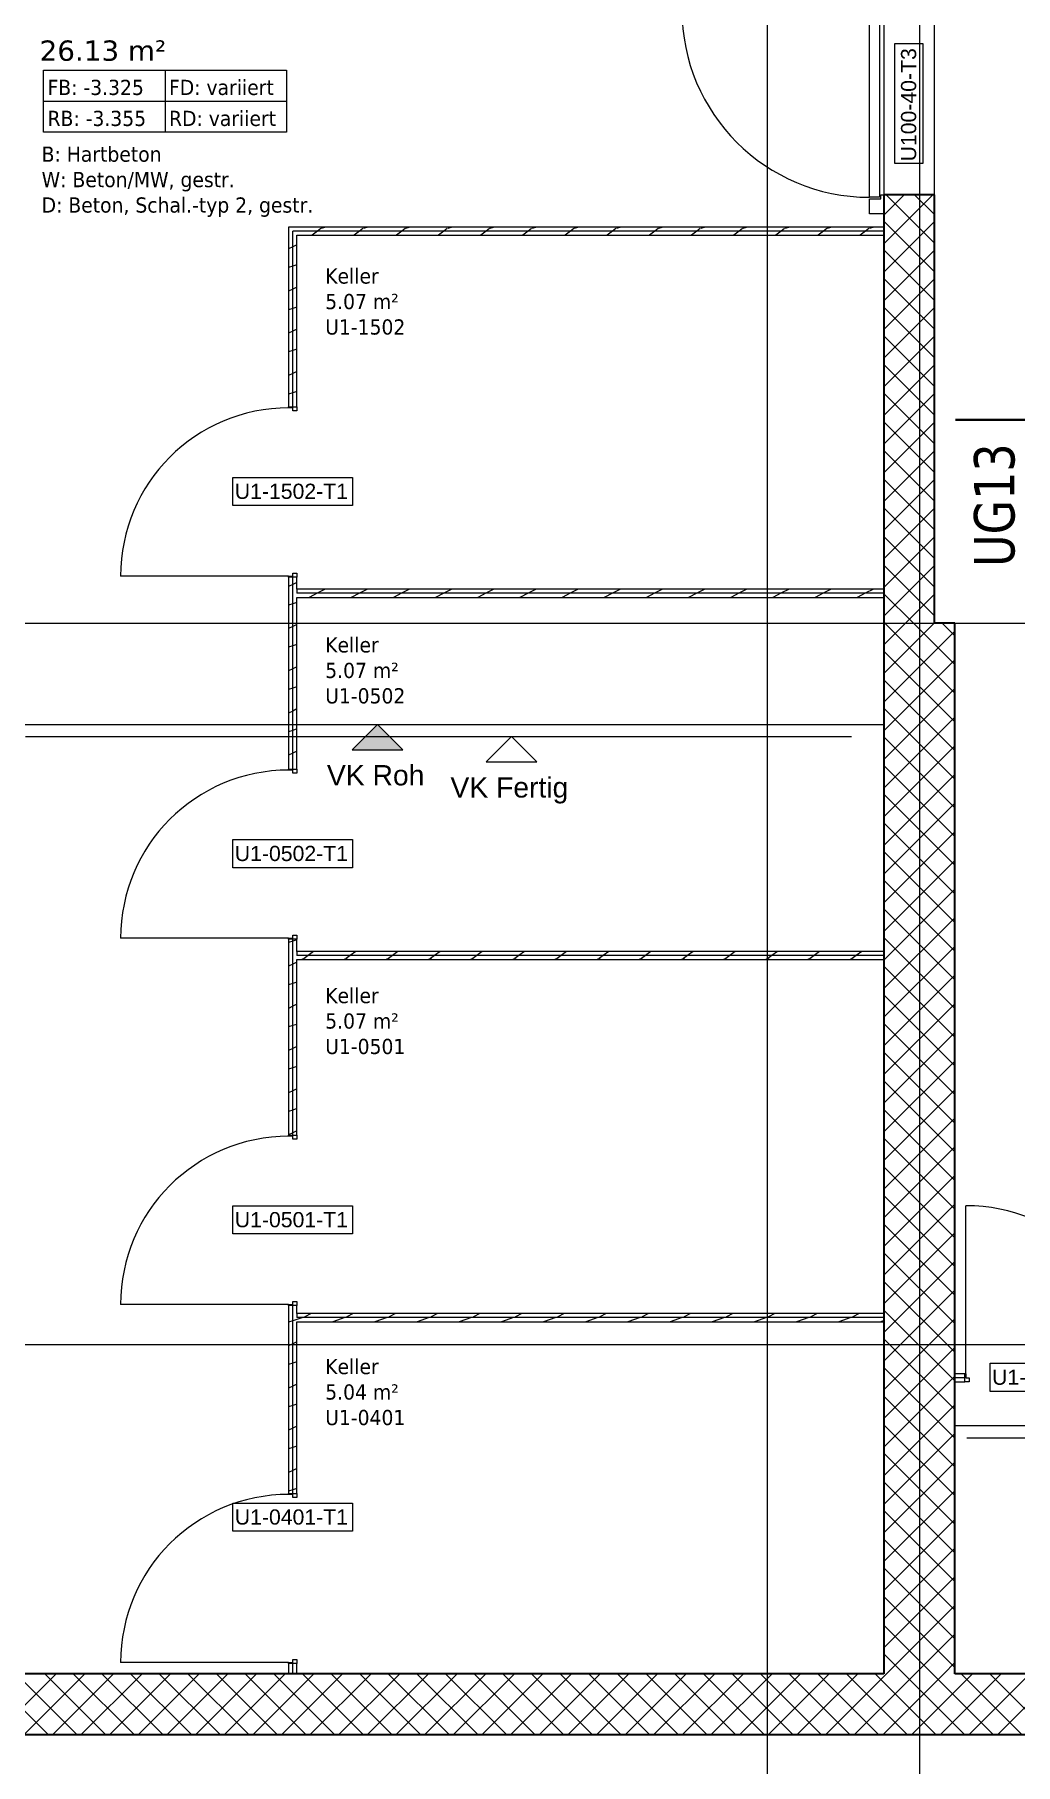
# Model space of a CAD drawing. Extents: x -1907 to 937, y -179 to 966.
# Drawn here: x -418.1 to -321.2, y 622.2 to 793 of the extents above; entities that cross this region are included whole.
import ezdxf
from ezdxf.lldxf.tags import DXFTag

# ---------------------------------------------------------------- set-up
doc = ezdxf.new("R2010")
doc.units = 0
doc.layers.get('0').update_dxf_attribs({"lineweight": 13})
for name, color, linetype, lineweight in [('A-____-NOTE-TEXT', 7, 'Continuous', 9), ('A-AREA-____-IDEN', 7, 'Continuous', 5), ('A-DOOR-____-IDEN', 7, 'Continuous', 5), ('A-DOOR-____-OTLN', 7, 'Continuous', 9), ('A-DOOR-FRAM-MCUT', 7, 'Continuous', 9), ('A-DOOR-OPNG-OTLN', 7, 'Continuous', 9), ('A-FLOR-____-OVHD', 7, 'Strichpunkt - Fein', 9), ('A-WALL-____-MCUT', 7, 'Continuous', 35), ('A-WALL-____-PATT', 7, 'Continuous', 35), ('A-WALL-FNSH-MCUT', 7, 'Continuous', 35), ('S-GRID-____-OTLN', 7, 'Continuous', 5)]:
    doc.layers.add(name, color=color, linetype=linetype, lineweight=lineweight)
doc.layers.add('G-____-____-SYMB', color=7, linetype='Strichpunkt - Weit', lineweight=5, true_color=0x008080)
doc.styles.get("Standard").update_dxf_attribs({"font": 'arial.ttf'})
tags = doc.linetypes.add('_Rasterlinie_', pattern=[0.375, 0.2, -0.05, 0.075, -0.05]).pattern_tags.tags
tags[10:11] = [DXFTag(74, 4), DXFTag(75, 0), DXFTag(340, '0'), DXFTag(46, 1.0), DXFTag(50, 0.0), DXFTag(44, 0.0), DXFTag(45, 0.0)]
tags[8:9] = [DXFTag(74, 4), DXFTag(75, 0), DXFTag(340, '0'), DXFTag(46, 1.0), DXFTag(50, 0.0), DXFTag(44, 0.0), DXFTag(45, 0.0)]
tags[6:7] = [DXFTag(74, 4), DXFTag(75, 0), DXFTag(340, '0'), DXFTag(46, 1.0), DXFTag(50, 0.0), DXFTag(44, 0.0), DXFTag(45, 0.0)]
tags[4:5] = [DXFTag(74, 4), DXFTag(75, 0), DXFTag(340, '0'), DXFTag(46, 1.0), DXFTag(50, 0.0), DXFTag(44, 0.0), DXFTag(45, 0.0)]
tags = doc.linetypes.add('Strich Punkt fein', pattern=[0.2, 0.1, -0.05, 0, -0.05]).pattern_tags.tags
tags[10:11] = [DXFTag(74, 4), DXFTag(75, 0), DXFTag(340, '0'), DXFTag(46, 1.0), DXFTag(50, 0.0), DXFTag(44, 0.0), DXFTag(45, 0.0)]
tags[8:9] = [DXFTag(74, 4), DXFTag(75, 0), DXFTag(340, '0'), DXFTag(46, 1.0), DXFTag(50, 0.0), DXFTag(44, 0.0), DXFTag(45, 0.0)]
tags[6:7] = [DXFTag(74, 4), DXFTag(75, 0), DXFTag(340, '0'), DXFTag(46, 1.0), DXFTag(50, 0.0), DXFTag(44, 0.0), DXFTag(45, 0.0)]
tags[4:5] = [DXFTag(74, 4), DXFTag(75, 0), DXFTag(340, '0'), DXFTag(46, 1.0), DXFTag(50, 0.0), DXFTag(44, 0.0), DXFTag(45, 0.0)]
tags = doc.linetypes.add('Strichpunkt - Fein', pattern=[0.2, 0.1, -0.05, 0, -0.05]).pattern_tags.tags
tags[10:11] = [DXFTag(74, 4), DXFTag(75, 0), DXFTag(340, '0'), DXFTag(46, 1.0), DXFTag(50, 0.0), DXFTag(44, 0.0), DXFTag(45, 0.0)]
tags[8:9] = [DXFTag(74, 4), DXFTag(75, 0), DXFTag(340, '0'), DXFTag(46, 1.0), DXFTag(50, 0.0), DXFTag(44, 0.0), DXFTag(45, 0.0)]
tags[6:7] = [DXFTag(74, 4), DXFTag(75, 0), DXFTag(340, '0'), DXFTag(46, 1.0), DXFTag(50, 0.0), DXFTag(44, 0.0), DXFTag(45, 0.0)]
tags[4:5] = [DXFTag(74, 4), DXFTag(75, 0), DXFTag(340, '0'), DXFTag(46, 1.0), DXFTag(50, 0.0), DXFTag(44, 0.0), DXFTag(45, 0.0)]
tags = doc.linetypes.add('Strichpunkt - Weit', pattern=[0.5, 0.2, -0.15, 0, -0.15]).pattern_tags.tags
tags[10:11] = [DXFTag(74, 4), DXFTag(75, 0), DXFTag(340, '0'), DXFTag(46, 1.0), DXFTag(50, 0.0), DXFTag(44, 0.0), DXFTag(45, 0.0)]
tags[8:9] = [DXFTag(74, 4), DXFTag(75, 0), DXFTag(340, '0'), DXFTag(46, 1.0), DXFTag(50, 0.0), DXFTag(44, 0.0), DXFTag(45, 0.0)]
tags[6:7] = [DXFTag(74, 4), DXFTag(75, 0), DXFTag(340, '0'), DXFTag(46, 1.0), DXFTag(50, 0.0), DXFTag(44, 0.0), DXFTag(45, 0.0)]
tags[4:5] = [DXFTag(74, 4), DXFTag(75, 0), DXFTag(340, '0'), DXFTag(46, 1.0), DXFTag(50, 0.0), DXFTag(44, 0.0), DXFTag(45, 0.0)]

# ---------------------------------------------------------------- blocks, each defined once
blk = doc.blocks.new('Referenz-A0UJ2810XE', base_point=(-1920.13, -159.41))
at = {"layer": 'A-____-NOTE-TEXT', "color": 0, "linetype": 'Continuous', "lineweight": 5, "ltscale": 0.13}
for p, q in [((-384.18, 724.85), (-386.68, 722.35)), ((-381.68, 722.35), (-384.18, 724.85)), ((-386.68, 722.35), (-381.68, 722.35)), ((-370.95, 723.65), (-373.45, 721.15)), ((-368.45, 721.15), (-370.95, 723.65)), ((-373.45, 721.15), (-368.45, 721.15))]:
    blk.add_line(p, q, dxfattribs=at)
for points in [[(-384.18, 722.35), (-386.68, 722.35), (-384.18, 724.85)], [(-384.18, 722.35), (-384.18, 724.85), (-381.68, 722.35)]]:
    blk.add_solid(points, dxfattribs=at)
at = {"layer": 'A-AREA-____-IDEN', "color": 0, "linetype": 'Continuous', "ltscale": 0.13}
for p, q in [((-417.17, 789.45), (-393.17, 789.45)), ((-417.17, 783.33), (-417.17, 789.45)), ((-405.17, 789.45), (-405.17, 783.33)), ((-393.17, 789.45), (-393.17, 783.33)), ((-417.17, 786.39), (-393.17, 786.39)), ((-393.17, 783.33), (-417.17, 783.33))]:
    blk.add_line(p, q, dxfattribs=at)
at = {"layer": 'A-DOOR-____-IDEN', "color": 0, "linetype": 'Continuous', "ltscale": 0.13}
for p, q in [((-333.1, 780.23), (-333.1, 792.07)), ((-333.1, 792.07), (-330.32, 792.07)), ((-330.32, 792.07), (-330.32, 780.23)), ((-330.32, 780.23), (-333.1, 780.23)), ((-398.48, 749.24), (-386.64, 749.24)), ((-398.48, 746.46), (-398.48, 749.24)), ((-386.64, 749.24), (-386.64, 746.46)), ((-386.64, 746.46), (-398.48, 746.46)), ((-398.48, 713.49), (-386.64, 713.49)), ((-398.48, 710.71), (-398.48, 713.49)), ((-386.64, 713.49), (-386.64, 710.71)), ((-386.64, 710.71), (-398.48, 710.71)), ((-398.48, 677.34), (-386.64, 677.34)), ((-398.48, 674.56), (-398.48, 677.34)), ((-386.64, 677.34), (-386.64, 674.56)), ((-386.64, 674.56), (-398.48, 674.56)), ((-323.68, 661.79), (-311.84, 661.79)), ((-323.68, 659.01), (-323.68, 661.79)), ((-311.84, 659.01), (-323.68, 659.01)), ((-398.48, 647.99), (-386.64, 647.99)), ((-398.48, 645.21), (-398.48, 647.99)), ((-386.64, 647.99), (-386.64, 645.21)), ((-386.64, 645.21), (-398.48, 645.21))]:
    blk.add_line(p, q, dxfattribs=at)
at = {"layer": 'A-DOOR-____-OTLN', "color": 0, "linetype": 'Continuous', "ltscale": 0.13}
for p, q in [((-335.6, 776.89), (-335.6, 795.41)), ((-334.6, 795.41), (-334.6, 776.89)), ((-334.6, 776.89), (-335.6, 776.89))]:
    blk.add_line(p, q, dxfattribs=at)
at = {"layer": 'A-DOOR-____-OTLN', "color": 0, "linetype": 'Strich Punkt fein', "ltscale": 0.13}
for p, q in [((-334.16, 795.15), (-334.16, 777.15)), ((-329.16, 777.15), (-329.16, 795.15))]:
    blk.add_line(p, q, dxfattribs=at)
at = {"layer": 'A-DOOR-FRAM-MCUT', "color": 0, "linetype": 'Continuous', "ltscale": 0.13}
for p, q in [((-334.46, 777.15), (-334.16, 777.15)), ((-334.46, 776.75), (-334.46, 777.15)), ((-334.16, 777.15), (-334.16, 775.25)), ((-335.6, 776.75), (-334.46, 776.75)), ((-335.6, 775.25), (-335.6, 776.75)), ((-334.16, 775.25), (-335.6, 775.25)), ((-392.96, 756.2), (-392.16, 756.2)), ((-392.96, 756.1), (-392.96, 756.2)), ((-392.56, 756.1), (-392.96, 756.1)), ((-392.56, 755.8), (-392.56, 756.1)), ((-392.16, 755.8), (-392.56, 755.8)), ((-392.16, 756.2), (-392.16, 755.8)), ((-392.96, 739.5), (-392.56, 739.5)), ((-392.96, 739.4), (-392.96, 739.5)), ((-392.16, 739.4), (-392.96, 739.4)), ((-392.56, 739.8), (-392.16, 739.8)), ((-392.56, 739.5), (-392.56, 739.8)), ((-392.16, 739.8), (-392.16, 739.4)), ((-392.96, 720.45), (-392.16, 720.45)), ((-392.96, 720.35), (-392.96, 720.45)), ((-392.56, 720.35), (-392.96, 720.35)), ((-392.56, 720.05), (-392.56, 720.35)), ((-392.16, 720.05), (-392.56, 720.05)), ((-392.16, 720.45), (-392.16, 720.05)), ((-392.96, 703.75), (-392.56, 703.75)), ((-392.96, 703.65), (-392.96, 703.75)), ((-392.16, 703.65), (-392.96, 703.65)), ((-392.56, 704.05), (-392.16, 704.05)), ((-392.56, 703.75), (-392.56, 704.05)), ((-392.16, 704.05), (-392.16, 703.65)), ((-392.96, 684.3), (-392.16, 684.3)), ((-392.96, 684.2), (-392.96, 684.3)), ((-392.56, 684.2), (-392.96, 684.2)), ((-392.56, 683.9), (-392.56, 684.2)), ((-392.16, 683.9), (-392.56, 683.9)), ((-392.16, 684.3), (-392.16, 683.9)), ((-392.56, 667.9), (-392.16, 667.9)), ((-392.56, 667.6), (-392.56, 667.9)), ((-392.16, 667.9), (-392.16, 667.5)), ((-392.96, 667.6), (-392.56, 667.6)), ((-392.96, 667.5), (-392.96, 667.6)), ((-392.16, 667.5), (-392.96, 667.5)), ((-326.16, 659.95), (-326.16, 660.75)), ((-326.16, 660.75), (-326.06, 660.75)), ((-325.76, 659.95), (-326.16, 659.95)), ((-326.06, 660.75), (-326.06, 660.35)), ((-326.06, 660.35), (-325.76, 660.35)), ((-325.76, 660.35), (-325.76, 659.95)), ((-392.96, 648.95), (-392.16, 648.95)), ((-392.96, 648.85), (-392.96, 648.95)), ((-392.16, 648.95), (-392.16, 648.55)), ((-392.56, 648.85), (-392.96, 648.85)), ((-392.56, 648.55), (-392.56, 648.85)), ((-392.16, 648.55), (-392.56, 648.55)), ((-392.96, 632.25), (-392.56, 632.25)), ((-392.96, 632.15), (-392.96, 632.25)), ((-392.16, 632.15), (-392.96, 632.15)), ((-392.56, 632.55), (-392.16, 632.55)), ((-392.56, 632.25), (-392.56, 632.55)), ((-392.16, 632.55), (-392.16, 632.15))]:
    blk.add_line(p, q, dxfattribs=at)
at = {"layer": 'A-DOOR-OPNG-OTLN', "color": 0, "linetype": 'Continuous', "ltscale": 0.13}
for p, q in [((-392.96, 739.5), (-409.56, 739.5)), ((-392.96, 703.75), (-409.56, 703.75)), ((-326.06, 660.75), (-326.06, 677.35)), ((-392.96, 667.6), (-409.56, 667.6)), ((-392.96, 632.25), (-409.56, 632.25))]:
    blk.add_line(p, q, dxfattribs=at)
for centre, major_axis in [((-335.6, 795.41), (-18.52, 0)), ((-392.96, 739.5), (0, 16.6)), ((-392.96, 703.75), (0, 16.6)), ((-392.96, 667.6), (0, 16.6)), ((-326.06, 660.75), (16.6, 0)), ((-392.96, 632.25), (0, 16.6))]:
    blk.add_ellipse(centre, major_axis=major_axis, ratio=1, start_param=0, end_param=1.570796, dxfattribs=at)
at = {"layer": 'A-FLOR-____-OVHD', "color": 0, "linetype": 'Strichpunkt - Fein', "ltscale": 0.13}
for p, q in [((-876.56, 724.85), (-334.16, 724.85)), ((-418.96, 723.65), (-337.38, 723.65)), ((-327.16, 655.65), (-241.86, 655.65)), ((-325.96, 654.45), (-241.86, 654.45))]:
    blk.add_line(p, q, dxfattribs=at)
at = {"layer": 'A-WALL-____-MCUT', "color": 0, "linetype": 'Continuous', "ltscale": 0.35}
for p, q in [((-334.16, 777.15), (-334.16, 631.15)), ((-329.16, 777.15), (-334.16, 777.15)), ((-329.16, 734.85), (-329.16, 777.15)), ((-327.16, 734.85), (-329.16, 734.85)), ((-327.16, 631.15), (-327.16, 734.85)), ((-334.16, 631.15), (-444.76, 631.15)), ((-241.86, 631.15), (-327.16, 631.15)), ((-450.76, 625.15), (-48.11, 625.15))]:
    blk.add_line(p, q, dxfattribs=at)
at = {"layer": 'A-WALL-____-MCUT', "color": 0, "linetype": 'Continuous', "lineweight": 9, "ltscale": 0.13}
for p, q in [((-334.16, 773.55), (-392.56, 773.55)), ((-392.56, 756.2), (-392.56, 773.55)), ((-392.56, 720.45), (-392.56, 739.4)), ((-392.16, 738.2), (-392.16, 737.8)), ((-334.16, 737.8), (-392.16, 737.8)), ((-392.56, 684.3), (-392.56, 703.65)), ((-392.16, 702.45), (-392.16, 702.05)), ((-334.16, 702.05), (-392.16, 702.05)), ((-392.56, 648.95), (-392.56, 667.5)), ((-392.16, 666.7), (-392.16, 666.3)), ((-334.16, 666.3), (-392.16, 666.3)), ((-326.16, 660.35), (-327.16, 660.35)), ((-392.56, 631.15), (-392.56, 632.15))]:
    blk.add_line(p, q, dxfattribs=at)
at = {"layer": 'A-WALL-____-PATT', "color": 0, "linetype": 'Continuous', "lineweight": 9, "ltscale": 0.13}
for p, q in [((-334.16, 775.14), (-332.15, 777.15)), ((-334.16, 772.31), (-329.33, 777.15)), ((-329.16, 772.36), (-333.95, 777.15)), ((-329.16, 775.19), (-331.13, 777.15)), ((-390.11, 773.55), (-390.65, 773.15)), ((-389.78, 773.8), (-390.11, 773.55)), ((-389.3, 773.95), (-389.74, 773.8)), ((-385.95, 773.55), (-386.48, 773.15)), ((-385.62, 773.8), (-385.95, 773.55)), ((-385.14, 773.95), (-385.58, 773.8)), ((-381.78, 773.55), (-382.32, 773.15)), ((-381.45, 773.8), (-381.78, 773.55)), ((-380.97, 773.95), (-381.41, 773.8)), ((-377.62, 773.55), (-378.15, 773.15)), ((-377.29, 773.8), (-377.62, 773.55)), ((-376.81, 773.95), (-377.25, 773.8)), ((-373.45, 773.55), (-373.99, 773.15)), ((-373.12, 773.8), (-373.45, 773.55)), ((-372.64, 773.95), (-373.08, 773.8)), ((-369.29, 773.55), (-369.82, 773.15)), ((-368.96, 773.8), (-369.29, 773.55)), ((-368.48, 773.95), (-368.92, 773.8)), ((-365.12, 773.55), (-365.66, 773.15)), ((-364.79, 773.8), (-365.12, 773.55)), ((-364.31, 773.95), (-364.75, 773.8)), ((-360.96, 773.55), (-361.49, 773.15)), ((-360.63, 773.8), (-360.96, 773.55)), ((-360.15, 773.95), (-360.59, 773.8)), ((-356.79, 773.55), (-357.33, 773.15)), ((-356.46, 773.8), (-356.79, 773.55)), ((-355.98, 773.95), (-356.42, 773.8)), ((-352.63, 773.55), (-353.16, 773.15)), ((-352.3, 773.8), (-352.63, 773.55)), ((-351.82, 773.95), (-352.26, 773.8)), ((-348.46, 773.55), (-349, 773.15)), ((-348.13, 773.8), (-348.46, 773.55)), ((-347.65, 773.95), (-348.09, 773.8)), ((-344.3, 773.55), (-344.83, 773.15)), ((-343.97, 773.8), (-344.3, 773.55)), ((-343.49, 773.95), (-343.93, 773.8)), ((-340.13, 773.55), (-340.67, 773.15)), ((-339.8, 773.8), (-340.13, 773.55)), ((-339.32, 773.95), (-339.76, 773.8)), ((-335.97, 773.55), (-336.5, 773.15)), ((-335.64, 773.8), (-335.97, 773.55)), ((-335.16, 773.95), (-335.6, 773.8)), ((-329.16, 769.53), (-334.16, 774.53)), ((-334.16, 769.49), (-329.16, 774.49)), ((-392.56, 772), (-392.96, 771.8)), ((-392.16, 772.2), (-392.56, 772)), ((-392.16, 770.22), (-392.56, 770.09)), ((-329.16, 766.7), (-334.16, 771.7)), ((-334.16, 766.66), (-329.16, 771.66)), ((-392.56, 770.09), (-392.96, 769.95)), ((-329.16, 763.87), (-334.16, 768.87)), ((-334.16, 763.83), (-329.16, 768.83)), ((-392.56, 767.83), (-392.96, 767.63)), ((-392.16, 768.03), (-392.56, 767.83)), ((-392.56, 765.92), (-392.96, 765.79)), ((-392.16, 766.06), (-392.56, 765.92)), ((-329.16, 761.04), (-334.16, 766.04)), ((-334.16, 761), (-329.16, 766)), ((-392.56, 763.67), (-392.96, 763.47)), ((-392.16, 763.87), (-392.56, 763.67)), ((-392.56, 761.76), (-392.96, 761.62)), ((-392.16, 761.89), (-392.56, 761.76)), ((-329.16, 758.21), (-334.16, 763.21)), ((-334.16, 758.17), (-329.16, 763.17)), ((-329.16, 755.39), (-334.16, 760.39)), ((-334.16, 755.34), (-329.16, 760.34)), ((-392.56, 759.5), (-392.96, 759.3)), ((-392.16, 759.7), (-392.56, 759.5)), ((-392.56, 757.59), (-392.96, 757.46)), ((-392.16, 757.73), (-392.56, 757.59)), ((-329.16, 752.56), (-334.16, 757.56)), ((-334.16, 752.52), (-329.16, 757.52)), ((-329.16, 749.73), (-334.16, 754.73)), ((-334.16, 749.69), (-329.16, 754.69)), ((-329.16, 746.9), (-334.16, 751.9)), ((-334.16, 746.86), (-329.16, 751.86)), ((-329.16, 744.07), (-334.16, 749.07)), ((-334.16, 744.03), (-329.16, 749.03)), ((-329.16, 741.24), (-334.16, 746.24)), ((-334.16, 741.2), (-329.16, 746.2)), ((-329.16, 738.42), (-334.16, 743.42)), ((-334.16, 738.37), (-329.16, 743.37)), ((-329.16, 735.59), (-334.16, 740.59)), ((-334.16, 735.55), (-329.16, 740.55)), ((-392.56, 738.68), (-392.96, 738.48)), ((-392.16, 738.88), (-392.56, 738.68)), ((-390.15, 737.8), (-390.95, 737.4)), ((-389.35, 738.2), (-390.15, 737.8)), ((-385.98, 737.8), (-386.78, 737.4)), ((-385.18, 738.2), (-385.98, 737.8)), ((-381.82, 737.8), (-382.62, 737.4)), ((-381.02, 738.2), (-381.82, 737.8)), ((-377.65, 737.8), (-378.45, 737.4)), ((-376.85, 738.2), (-377.65, 737.8)), ((-373.49, 737.8), (-374.29, 737.4)), ((-372.69, 738.2), (-373.49, 737.8)), ((-369.32, 737.8), (-370.12, 737.4)), ((-368.52, 738.2), (-369.32, 737.8)), ((-365.16, 737.8), (-365.96, 737.4)), ((-364.36, 738.2), (-365.16, 737.8)), ((-360.99, 737.8), (-361.79, 737.4)), ((-360.19, 738.2), (-360.99, 737.8)), ((-356.83, 737.8), (-357.63, 737.4)), ((-356.03, 738.2), (-356.83, 737.8)), ((-352.66, 737.8), (-353.46, 737.4)), ((-351.86, 738.2), (-352.66, 737.8)), ((-348.5, 737.8), (-349.3, 737.4)), ((-347.7, 738.2), (-348.5, 737.8)), ((-344.34, 737.8), (-345.14, 737.4)), ((-343.54, 738.2), (-344.34, 737.8)), ((-340.17, 737.8), (-340.97, 737.4)), ((-339.37, 738.2), (-340.17, 737.8)), ((-336.01, 737.8), (-336.81, 737.4)), ((-335.21, 738.2), (-336.01, 737.8)), ((-331.25, 734.85), (-334.16, 737.76)), ((-332.03, 734.85), (-329.16, 737.72)), ((-392.56, 736.77), (-392.96, 736.64)), ((-392.16, 736.9), (-392.56, 736.77)), ((-392.56, 734.51), (-392.96, 734.31)), ((-392.16, 734.71), (-392.56, 734.51)), ((-334.08, 734.85), (-334.16, 734.93)), ((-334.16, 732.72), (-332.03, 734.85)), ((-334.16, 729.89), (-329.2, 734.85)), ((-327.16, 727.93), (-334.08, 734.85)), ((-327.16, 730.76), (-331.25, 734.85)), ((-329.2, 734.85), (-329.16, 734.89)), ((-327.16, 733.59), (-328.42, 734.85)), ((-392.56, 732.6), (-392.96, 732.47)), ((-392.16, 732.74), (-392.56, 732.6)), ((-334.16, 727.06), (-327.16, 734.06)), ((-327.16, 725.1), (-334.16, 732.1)), ((-334.16, 724.23), (-327.16, 731.23)), ((-392.56, 730.35), (-392.96, 730.15)), ((-392.16, 730.55), (-392.56, 730.35)), ((-327.16, 722.27), (-334.16, 729.27)), ((-392.56, 728.44), (-392.96, 728.31)), ((-392.16, 728.57), (-392.56, 728.44)), ((-334.16, 721.4), (-327.16, 728.4)), ((-392.56, 726.18), (-392.96, 725.98)), ((-392.16, 726.38), (-392.56, 726.18)), ((-327.16, 719.45), (-334.16, 726.45)), ((-392.56, 724.27), (-392.96, 724.14)), ((-392.16, 724.41), (-392.56, 724.27)), ((-334.16, 718.57), (-327.16, 725.57)), ((-327.16, 716.62), (-334.16, 723.62)), ((-334.16, 715.75), (-327.16, 722.75)), ((-392.56, 722.02), (-392.96, 721.82)), ((-392.16, 722.22), (-392.56, 722.02)), ((-327.16, 713.79), (-334.16, 720.79)), ((-334.16, 712.92), (-327.16, 719.92)), ((-327.16, 710.96), (-334.16, 717.96)), ((-334.16, 710.09), (-327.16, 717.09)), ((-327.16, 708.13), (-334.16, 715.13)), ((-334.16, 707.26), (-327.16, 714.26)), ((-327.16, 705.3), (-334.16, 712.3)), ((-334.16, 704.43), (-327.16, 711.43)), ((-327.16, 702.47), (-334.16, 709.47)), ((-334.16, 701.6), (-327.16, 708.6)), ((-327.16, 699.65), (-334.16, 706.65)), ((-334.16, 698.78), (-327.16, 705.78)), ((-392.16, 703.58), (-392.56, 703.45)), ((-327.16, 696.82), (-334.16, 703.82)), ((-392.56, 703.45), (-392.96, 703.32)), ((-391.04, 702.05), (-391.44, 701.75)), ((-390.51, 702.45), (-391.04, 702.05)), ((-386.88, 702.05), (-387.28, 701.75)), ((-386.34, 702.45), (-386.88, 702.05)), ((-382.71, 702.05), (-383.11, 701.75)), ((-382.18, 702.45), (-382.71, 702.05)), ((-378.55, 702.05), (-378.95, 701.75)), ((-378.01, 702.45), (-378.55, 702.05)), ((-374.38, 702.05), (-374.78, 701.75)), ((-373.85, 702.45), (-374.38, 702.05)), ((-370.22, 702.05), (-370.62, 701.75)), ((-369.68, 702.45), (-370.22, 702.05)), ((-366.05, 702.05), (-366.45, 701.75)), ((-365.52, 702.45), (-366.05, 702.05)), ((-361.89, 702.05), (-362.28, 701.75)), ((-361.35, 702.45), (-361.89, 702.05)), ((-357.72, 702.05), (-358.12, 701.75)), ((-357.19, 702.45), (-357.72, 702.05)), ((-353.56, 702.05), (-353.95, 701.75)), ((-353.02, 702.45), (-353.56, 702.05)), ((-349.39, 702.05), (-349.79, 701.75)), ((-348.86, 702.45), (-349.39, 702.05)), ((-345.23, 702.05), (-345.62, 701.75)), ((-344.69, 702.45), (-345.23, 702.05)), ((-341.06, 702.05), (-341.46, 701.75)), ((-340.53, 702.45), (-341.06, 702.05)), ((-336.9, 702.05), (-337.29, 701.75)), ((-336.36, 702.45), (-336.9, 702.05)), ((-334.16, 695.95), (-327.16, 702.95)), ((-392.56, 701.19), (-392.96, 700.99)), ((-392.16, 701.39), (-392.56, 701.19)), ((-391.36, 701.79), (-391.65, 701.65)), ((-387.19, 701.79), (-387.48, 701.65)), ((-383.03, 701.79), (-383.32, 701.65)), ((-378.86, 701.79), (-379.15, 701.65)), ((-374.7, 701.79), (-374.99, 701.65)), ((-370.53, 701.79), (-370.82, 701.65)), ((-366.37, 701.79), (-366.66, 701.65)), ((-362.2, 701.79), (-362.49, 701.65)), ((-358.04, 701.79), (-358.33, 701.65)), ((-353.87, 701.79), (-354.16, 701.65)), ((-349.71, 701.79), (-350, 701.65)), ((-345.54, 701.79), (-345.83, 701.65)), ((-341.38, 701.79), (-341.67, 701.65)), ((-337.22, 701.79), (-337.5, 701.65)), ((-327.16, 693.99), (-334.16, 700.99)), ((-334.16, 693.12), (-327.16, 700.12)), ((-392.56, 699.29), (-392.96, 699.15)), ((-392.16, 699.42), (-392.56, 699.29)), ((-392.56, 697.03), (-392.96, 696.83)), ((-392.16, 697.23), (-392.56, 697.03)), ((-327.16, 691.16), (-334.16, 698.16)), ((-334.16, 690.29), (-327.16, 697.29)), ((-392.56, 695.12), (-392.96, 694.99)), ((-392.16, 695.25), (-392.56, 695.12)), ((-327.16, 688.33), (-334.16, 695.33)), ((-334.16, 687.46), (-327.16, 694.46)), ((-392.56, 692.86), (-392.96, 692.66)), ((-392.16, 693.06), (-392.56, 692.86)), ((-327.16, 685.5), (-334.16, 692.5)), ((-334.16, 684.63), (-327.16, 691.63)), ((-392.56, 690.96), (-392.96, 690.82)), ((-392.16, 691.09), (-392.56, 690.96)), ((-392.56, 688.7), (-392.96, 688.5)), ((-392.16, 688.9), (-392.56, 688.7)), ((-327.16, 682.68), (-334.16, 689.68)), ((-334.16, 681.8), (-327.16, 688.8)), ((-392.56, 686.79), (-392.96, 686.66)), ((-392.16, 686.93), (-392.56, 686.79)), ((-327.16, 679.85), (-334.16, 686.85)), ((-392.16, 684.73), (-392.56, 684.53)), ((-334.16, 678.98), (-327.16, 685.98)), ((-392.56, 684.53), (-392.96, 684.33)), ((-327.16, 677.02), (-334.16, 684.02)), ((-334.16, 676.15), (-327.16, 683.15)), ((-327.16, 674.19), (-334.16, 681.19)), ((-334.16, 673.32), (-327.16, 680.32)), ((-327.16, 671.36), (-334.16, 678.36)), ((-334.16, 670.49), (-327.16, 677.49)), ((-327.16, 668.53), (-334.16, 675.53)), ((-334.16, 667.66), (-327.16, 674.66)), ((-327.16, 665.71), (-334.16, 672.71)), ((-334.16, 664.83), (-327.16, 671.83)), ((-327.16, 662.88), (-334.16, 669.88)), ((-334.16, 662.01), (-327.16, 669.01)), ((-392.56, 665.97), (-392.96, 665.84)), ((-392.16, 666.1), (-392.56, 665.97)), ((-391.57, 666.3), (-392.16, 666.1)), ((-391.4, 666.35), (-391.57, 666.3)), ((-390.74, 666.7), (-391.36, 666.39)), ((-387.4, 666.3), (-388.6, 665.9)), ((-387.24, 666.35), (-387.4, 666.3)), ((-386.58, 666.7), (-387.2, 666.39)), ((-383.24, 666.3), (-384.44, 665.9)), ((-383.07, 666.35), (-383.24, 666.3)), ((-382.41, 666.7), (-383.03, 666.39)), ((-379.07, 666.3), (-380.27, 665.9)), ((-378.91, 666.36), (-379.07, 666.3)), ((-378.25, 666.7), (-378.87, 666.39)), ((-374.91, 666.3), (-376.11, 665.9)), ((-374.74, 666.36), (-374.91, 666.3)), ((-374.08, 666.7), (-374.7, 666.39)), ((-370.74, 666.3), (-371.94, 665.9)), ((-370.58, 666.36), (-370.74, 666.3)), ((-369.92, 666.7), (-370.54, 666.39)), ((-366.58, 666.3), (-367.78, 665.9)), ((-366.41, 666.36), (-366.58, 666.3)), ((-365.75, 666.7), (-366.37, 666.39)), ((-362.41, 666.3), (-363.61, 665.9)), ((-362.25, 666.36), (-362.41, 666.3)), ((-361.59, 666.7), (-362.21, 666.39)), ((-358.25, 666.3), (-359.45, 665.9)), ((-358.08, 666.36), (-358.25, 666.3)), ((-357.42, 666.7), (-358.04, 666.39)), ((-354.08, 666.3), (-355.28, 665.9)), ((-353.92, 666.36), (-354.08, 666.3)), ((-353.26, 666.7), (-353.88, 666.39)), ((-349.92, 666.3), (-351.12, 665.9)), ((-349.75, 666.36), (-349.92, 666.3)), ((-349.09, 666.7), (-349.71, 666.39)), ((-345.75, 666.3), (-346.95, 665.9)), ((-345.59, 666.36), (-345.75, 666.3)), ((-344.93, 666.7), (-345.55, 666.39)), ((-341.59, 666.3), (-342.79, 665.9)), ((-341.42, 666.36), (-341.59, 666.3)), ((-340.76, 666.7), (-341.38, 666.39)), ((-337.43, 666.3), (-338.63, 665.9)), ((-337.26, 666.36), (-337.43, 666.3)), ((-336.6, 666.7), (-337.22, 666.39)), ((-334.16, 666), (-334.46, 665.9)), ((-327.16, 660.05), (-334.16, 667.05)), ((-334.16, 659.18), (-327.16, 666.18)), ((-392.56, 663.71), (-392.96, 663.51)), ((-392.16, 663.91), (-392.56, 663.71)), ((-327.16, 657.22), (-334.16, 664.22)), ((-334.16, 656.35), (-327.16, 663.35)), ((-392.56, 661.8), (-392.96, 661.67)), ((-392.16, 661.94), (-392.56, 661.8)), ((-327.16, 654.39), (-334.16, 661.39)), ((-392.56, 659.54), (-392.96, 659.34)), ((-392.16, 659.74), (-392.56, 659.54)), ((-334.16, 653.52), (-327.16, 660.52)), ((-392.56, 657.64), (-392.96, 657.51)), ((-392.16, 657.77), (-392.56, 657.64)), ((-327.16, 651.56), (-334.16, 658.56)), ((-334.16, 650.69), (-327.16, 657.69)), ((-327.16, 648.73), (-334.16, 655.73)), ((-392.56, 655.38), (-392.96, 655.18)), ((-392.16, 655.58), (-392.56, 655.38)), ((-334.16, 647.86), (-327.16, 654.86)), ((-392.56, 653.47), (-392.96, 653.34)), ((-392.16, 653.61), (-392.56, 653.47)), ((-327.16, 645.91), (-334.16, 652.91)), ((-392.56, 651.21), (-392.96, 651.01)), ((-392.16, 651.41), (-392.56, 651.21)), ((-334.16, 645.04), (-327.16, 652.04)), ((-392.56, 649.31), (-392.96, 649.18)), ((-392.16, 649.44), (-392.56, 649.31)), ((-327.16, 643.08), (-334.16, 650.08)), ((-334.16, 642.21), (-327.16, 649.21)), ((-327.16, 640.25), (-334.16, 647.25)), ((-334.16, 639.38), (-327.16, 646.38)), ((-327.16, 637.42), (-334.16, 644.42)), ((-334.16, 636.55), (-327.16, 643.55)), ((-327.16, 634.59), (-334.16, 641.59)), ((-334.16, 633.72), (-327.16, 640.72)), ((-327.16, 631.76), (-334.16, 638.76)), ((-333.9, 631.15), (-327.16, 637.89)), ((-329.38, 631.15), (-334.16, 635.94)), ((-331.08, 631.15), (-327.16, 635.06)), ((-332.2, 631.15), (-334.16, 633.11)), ((-328.25, 631.15), (-327.16, 632.24)), ((-416.71, 625.15), (-422.71, 631.15)), ((-421.93, 625.15), (-415.93, 631.15)), ((-413.89, 625.15), (-419.89, 631.15)), ((-419.1, 625.15), (-413.1, 631.15)), ((-411.06, 625.15), (-417.06, 631.15)), ((-416.27, 625.15), (-410.27, 631.15)), ((-408.23, 625.15), (-414.23, 631.15)), ((-413.44, 625.15), (-407.44, 631.15)), ((-405.4, 625.15), (-411.4, 631.15)), ((-410.62, 625.15), (-404.62, 631.15)), ((-402.57, 625.15), (-408.57, 631.15)), ((-407.79, 625.15), (-401.79, 631.15)), ((-399.74, 625.15), (-405.74, 631.15)), ((-404.96, 625.15), (-398.96, 631.15)), ((-396.91, 625.15), (-402.91, 631.15)), ((-402.13, 625.15), (-396.13, 631.15)), ((-394.09, 625.15), (-400.09, 631.15)), ((-399.3, 625.15), (-393.3, 631.15)), ((-391.26, 625.15), (-397.26, 631.15)), ((-396.47, 625.15), (-390.47, 631.15)), ((-388.43, 625.15), (-394.43, 631.15)), ((-393.64, 625.15), (-387.64, 631.15)), ((-385.6, 625.15), (-391.6, 631.15)), ((-390.82, 625.15), (-384.82, 631.15)), ((-382.77, 625.15), (-388.77, 631.15)), ((-387.99, 625.15), (-381.99, 631.15)), ((-379.94, 625.15), (-385.94, 631.15)), ((-385.16, 625.15), (-379.16, 631.15)), ((-377.12, 625.15), (-383.12, 631.15)), ((-382.33, 625.15), (-376.33, 631.15)), ((-374.29, 625.15), (-380.29, 631.15)), ((-379.5, 625.15), (-373.5, 631.15)), ((-371.46, 625.15), (-377.46, 631.15)), ((-376.67, 625.15), (-370.67, 631.15)), ((-368.63, 625.15), (-374.63, 631.15)), ((-373.85, 625.15), (-367.85, 631.15)), ((-365.8, 625.15), (-371.8, 631.15)), ((-371.02, 625.15), (-365.02, 631.15)), ((-362.97, 625.15), (-368.97, 631.15)), ((-368.19, 625.15), (-362.19, 631.15)), ((-360.15, 625.15), (-366.15, 631.15)), ((-365.36, 625.15), (-359.36, 631.15)), ((-357.32, 625.15), (-363.32, 631.15)), ((-362.53, 625.15), (-356.53, 631.15)), ((-354.49, 625.15), (-360.49, 631.15)), ((-359.7, 625.15), (-353.7, 631.15)), ((-351.66, 625.15), (-357.66, 631.15)), ((-356.88, 625.15), (-350.88, 631.15)), ((-348.83, 625.15), (-354.83, 631.15)), ((-354.05, 625.15), (-348.05, 631.15)), ((-346, 625.15), (-352, 631.15)), ((-351.22, 625.15), (-345.22, 631.15)), ((-343.17, 625.15), (-349.17, 631.15)), ((-348.39, 625.15), (-342.39, 631.15)), ((-340.35, 625.15), (-346.35, 631.15)), ((-345.56, 625.15), (-339.56, 631.15)), ((-337.52, 625.15), (-343.52, 631.15)), ((-342.73, 625.15), (-336.73, 631.15)), ((-334.69, 625.15), (-340.69, 631.15)), ((-339.9, 625.15), (-333.9, 631.15)), ((-331.86, 625.15), (-337.86, 631.15)), ((-337.08, 625.15), (-331.08, 631.15)), ((-329.03, 625.15), (-335.03, 631.15)), ((-334.25, 625.15), (-328.25, 631.15)), ((-326.2, 625.15), (-332.2, 631.15)), ((-331.42, 625.15), (-325.42, 631.15)), ((-323.38, 625.15), (-329.38, 631.15)), ((-328.59, 625.15), (-322.59, 631.15)), ((-320.55, 625.15), (-326.55, 631.15)), ((-325.76, 625.15), (-319.76, 631.15)), ((-317.72, 625.15), (-323.72, 631.15)), ((-322.93, 625.15), (-316.93, 631.15))]:
    blk.add_line(p, q, dxfattribs=at)
at = {"layer": 'A-WALL-FNSH-MCUT', "color": 0, "linetype": 'Continuous', "lineweight": 9, "ltscale": 0.13}
for p, q in [((-334.16, 773.95), (-392.96, 773.95)), ((-392.96, 773.95), (-392.96, 756.2)), ((-392.16, 773.15), (-334.16, 773.15)), ((-392.16, 756.2), (-392.16, 773.15)), ((-392.96, 756.2), (-392.16, 756.2)), ((-392.96, 739.4), (-392.96, 720.45)), ((-392.16, 739.4), (-392.96, 739.4)), ((-392.16, 738.2), (-392.16, 739.4)), ((-334.16, 738.2), (-392.16, 738.2)), ((-392.16, 720.45), (-392.16, 737.4)), ((-392.16, 737.4), (-334.16, 737.4)), ((-392.96, 720.45), (-392.16, 720.45)), ((-392.96, 703.65), (-392.96, 684.3)), ((-392.16, 703.65), (-392.96, 703.65)), ((-392.16, 702.45), (-392.16, 703.65)), ((-334.16, 702.45), (-392.16, 702.45)), ((-392.16, 684.3), (-392.16, 701.65)), ((-392.16, 701.65), (-334.16, 701.65)), ((-392.96, 684.3), (-392.16, 684.3)), ((-392.96, 667.5), (-392.96, 648.95)), ((-392.16, 667.5), (-392.96, 667.5)), ((-392.16, 666.7), (-392.16, 667.5)), ((-334.16, 666.7), (-392.16, 666.7)), ((-392.16, 648.95), (-392.16, 665.9)), ((-392.16, 665.9), (-334.16, 665.9)), ((-326.16, 660.75), (-327.16, 660.75)), ((-327.16, 659.95), (-326.16, 659.95)), ((-326.16, 659.95), (-326.16, 660.75)), ((-392.96, 648.95), (-392.16, 648.95)), ((-392.96, 632.15), (-392.96, 631.15)), ((-392.16, 632.15), (-392.96, 632.15)), ((-392.16, 631.15), (-392.16, 632.15))]:
    blk.add_line(p, q, dxfattribs=at)
at = {"layer": 'G-____-____-SYMB', "color": 0, "linetype": 'Continuous', "lineweight": 40, "ltscale": 0.4}
blk.add_line((-327.09, 754.92), (-318.66, 754.92), dxfattribs=at)
at = {"layer": 'S-GRID-____-OTLN', "color": 0, "linetype": '_Rasterlinie_', "ltscale": 0.13}
for p, q in [((-345.66, 186.65), (-345.66, 950.47)), ((-330.66, 950.47), (-330.66, 577.14)), ((-928.26, 734.85), (316.93, 734.85)), ((-928.26, 663.65), (316.93, 663.65))]:
    blk.add_line(p, q, dxfattribs=at)
at = {"layer": 'A-____-NOTE-TEXT', "color": 0, "linetype": 'Continuous', "lineweight": 5, "ltscale": 0.13, "char_height": 2, "attachment_point": 1}
for s, insert in [('{\\fArial;VK Roh}', (-389.18, 720.84)), ('{\\fArial;VK Fertig}', (-376.98, 719.64))]:
    blk.add_mtext(s, dxfattribs=dict(at, insert=insert))
at = {"layer": 'A-AREA-____-IDEN', "color": 0, "linetype": 'Continuous', "ltscale": 0.13, "attachment_point": 1}
for s, insert, char_height in [('{\\fVerdana;26.13 m²}', (-417.56, 792.37), 2), ('{\\W0.9;\\fVerdana;FB: -3.325}', (-416.78, 788.49), 1.5), ('{\\W0.9;\\fVerdana;FD: variiert}', (-404.78, 788.49), 1.5), ('{\\W0.9;\\fVerdana;RD: variiert}', (-404.78, 785.43), 1.5), ('{\\W0.9;\\fVerdana;RB: -3.355}', (-416.78, 785.43), 1.5), ('{\\W0.9;\\fVerdana;B: Hartbeton}', (-417.36, 781.9), 1.5), ('{\\W0.9;\\fVerdana;W: Beton/MW, gestr.}', (-417.36, 779.39), 1.5), ('{\\W0.9;\\fVerdana;D: Beton, Schal.-typ 2, gestr.}', (-417.36, 776.88), 1.5), ('{\\W0.9;\\fVerdana;Keller}', (-389.35, 769.87), 1.5), ('{\\W0.9;\\fVerdana;5.07 m²}', (-389.35, 767.35), 1.5), ('{\\W0.9;\\fVerdana;U1-1502}', (-389.35, 764.84), 1.5), ('{\\W0.9;\\fVerdana;Keller}', (-389.35, 733.46), 1.5), ('{\\W0.9;\\fVerdana;5.07 m²}', (-389.35, 730.94), 1.5), ('{\\W0.9;\\fVerdana;U1-0502}', (-389.35, 728.43), 1.5), ('{\\W0.9;\\fVerdana;Keller}', (-389.35, 698.84), 1.5), ('{\\W0.9;\\fVerdana;5.07 m²}', (-389.35, 696.33), 1.5), ('{\\W0.9;\\fVerdana;U1-0501}', (-389.35, 693.82), 1.5), ('{\\W0.9;\\fVerdana;Keller}', (-389.35, 662.22), 1.5), ('{\\W0.9;\\fVerdana;5.04 m²}', (-389.35, 659.71), 1.5), ('{\\W0.9;\\fVerdana;U1-0401}', (-389.35, 657.19), 1.5)]:
    blk.add_mtext(s, dxfattribs=dict(at, insert=insert, char_height=char_height))
at = {"layer": 'A-DOOR-____-IDEN', "color": 0, "linetype": 'Continuous', "ltscale": 0.13, "insert": (-332.48, 780.43), "char_height": 1.5, "attachment_point": 1, "rotation": 90}
blk.add_mtext('{\\fArial;U100-40-T3}', dxfattribs=at)
at = {"layer": 'A-DOOR-____-IDEN', "color": 0, "linetype": 'Continuous', "ltscale": 0.13, "char_height": 1.5, "attachment_point": 1}
for s, insert in [('{\\fArial;U1-1502-T1}', (-398.28, 748.62)), ('{\\fArial;U1-0502-T1}', (-398.28, 712.87)), ('{\\fArial;U1-0501-T1}', (-398.28, 676.72)), ('{\\fArial;U1-2512-T1}', (-323.48, 661.17)), ('{\\fArial;U1-0401-T1}', (-398.28, 647.37))]:
    blk.add_mtext(s, dxfattribs=dict(at, insert=insert))
at = {"layer": 'G-____-____-SYMB', "color": 0, "linetype": 'Continuous', "ltscale": 0.13, "insert": (-325.27, 740.4), "char_height": 4, "attachment_point": 1, "rotation": 90}
blk.add_mtext('{\\W0.8;\\fVerdana;UG13}', dxfattribs=at)

msp = doc.modelspace()

# ---------------------------------------------------------------- block references
at = {"color": 9, "lineweight": 25, "ltscale": 0.25, "true_color": 0xc0c0c0}
msp.add_blockref('Referenz-A0UJ2810XE', (-1920.13, -159.41), dxfattribs=at)

doc.saveas('drawing.dxf')
